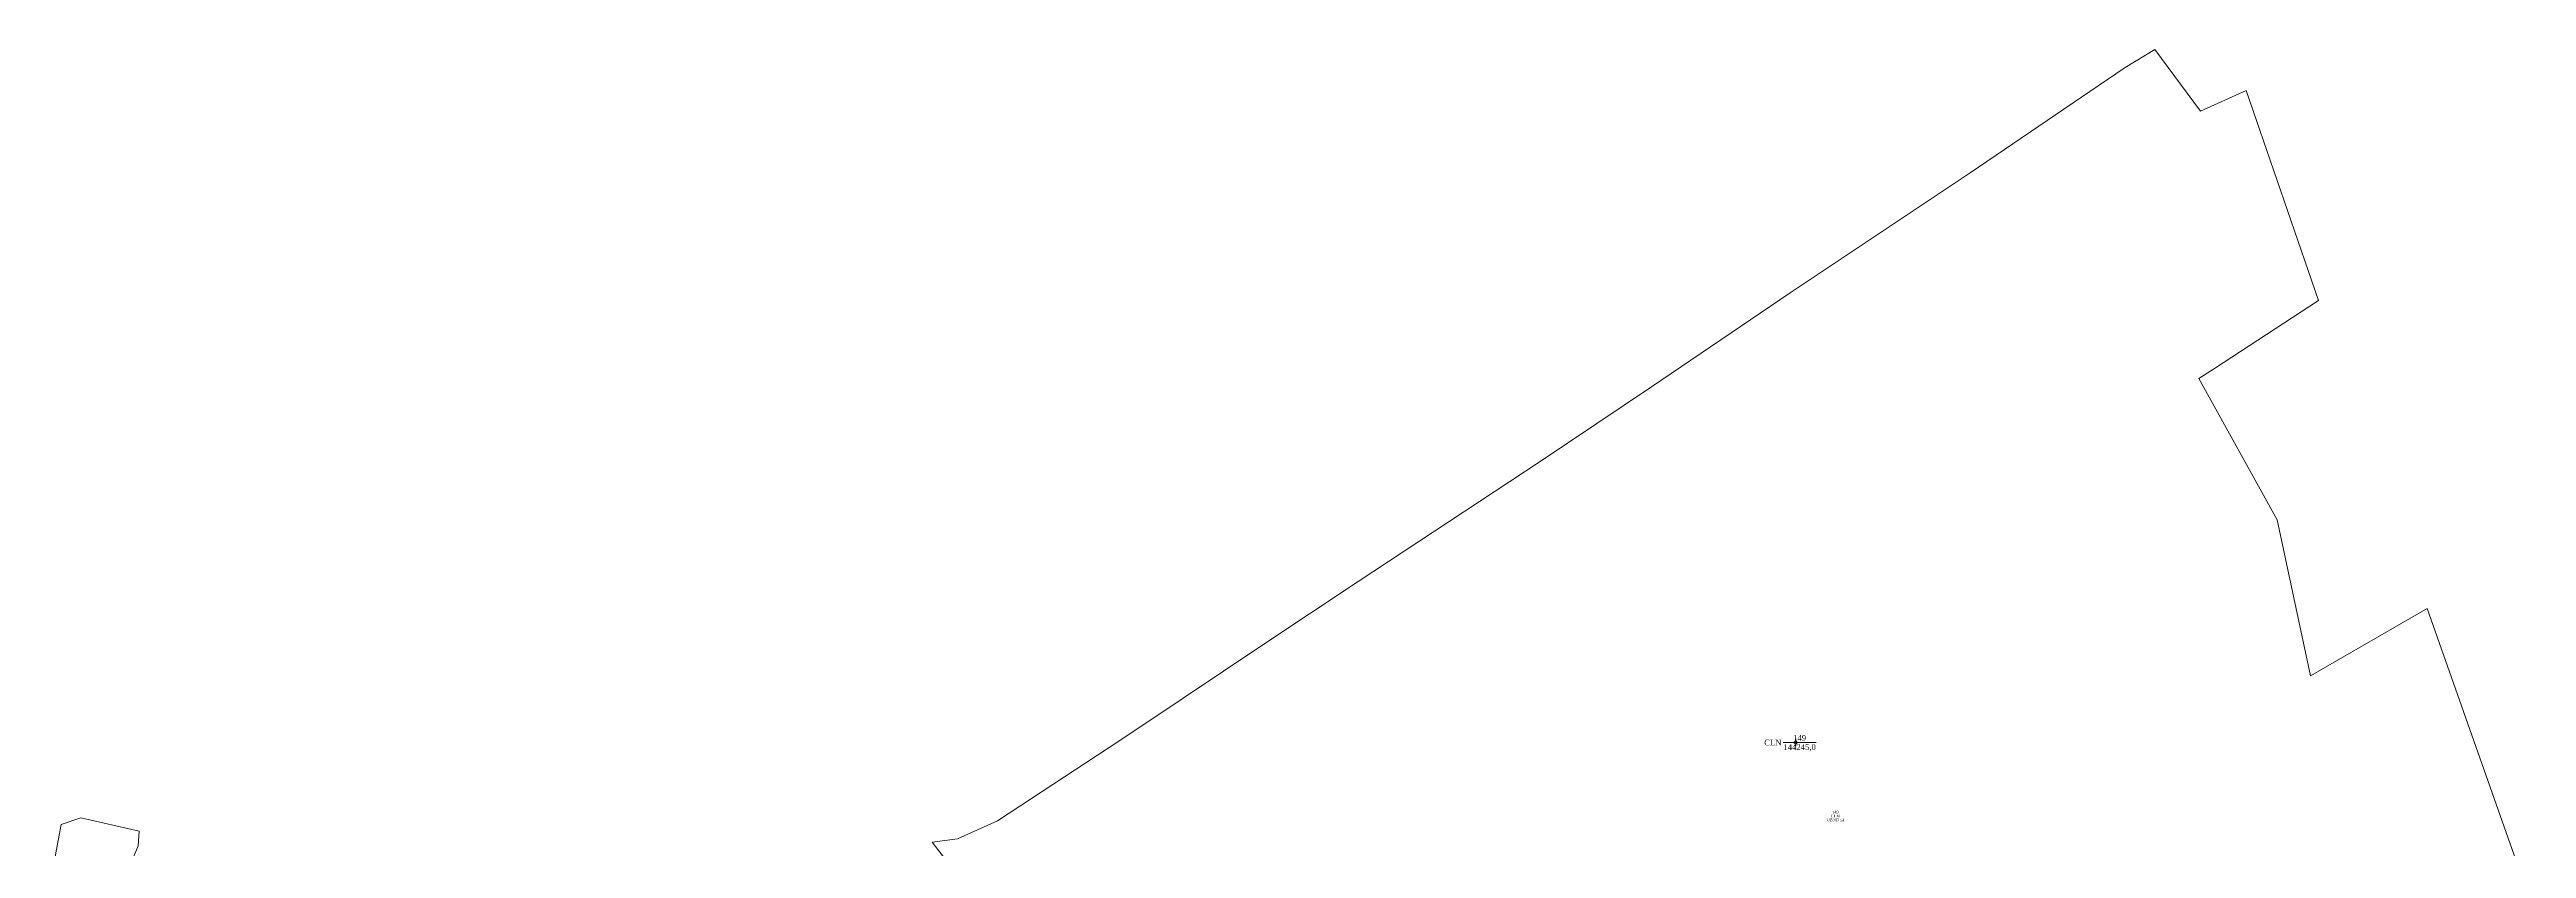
# Model space of a CAD drawing. Header units: metres. Extents: x 543340 to 549474, y 1840490 to 1845220.
# Drawn here: x 548603 to 549470, y 1842361 to 1842641 of the extents above; entities that cross this region are included whole.
import ezdxf
from ezdxf.enums import TextEntityAlignment as Align

# ---------------------------------------------------------------- set-up
doc = ezdxf.new("R2010")
doc.units = ezdxf.units.M
doc.header["$MEASUREMENT"] = 0
for name, color, linetype, lineweight in [('Level 10', 7, 'Continuous', 0), ('Level 11', 7, 'Continuous', 0), ('Level 13', 7, 'Continuous', 0), ('Level 15', 7, 'Continuous', 0), ('Level 2', 7, 'Continuous', 0), ('Level 4', 7, 'Continuous', 0)]:
    doc.layers.add(name, color=color, linetype=linetype, lineweight=lineweight)
doc.styles.add('Style-Times New Roman', font='times.ttf')

# ---------------------------------------------------------------- blocks, each defined once
blk = doc.blocks.new('CENTRD')
at = {"layer": 'Level 11', "linetype": 'Continuous', "lineweight": 0}
h = blk.add_hatch(color=1, dxfattribs=at)
edge = h.paths.add_edge_path()
edge.add_arc((0, 0), 1.5, 0, 360)
at = {"layer": 'Level 11', "color": 1, "linetype": 'Continuous', "lineweight": 0}
for p, q in [((-6.25, 0), (-12.5, 0)), ((0, 6.25), (-6.25, 0)), ((-6.25, 0), (0, -6.25)), ((0, 12.5), (0, 6.25)), ((6.25, 0), (0, 6.25)), ((0, -6.25), (6.25, 0)), ((12.5, 0), (6.25, 0)), ((0, -6.25), (0, -12.5))]:
    blk.add_line(p, q, dxfattribs=at)
blk = doc.blocks.new('N_THUA_197')
at = {"layer": 'Level 13', "color": 1, "linetype": 'Continuous', "lineweight": 0}
blk.add_line((-4.38, 0), (7.14, 0), dxfattribs=at)
at = {"layer": 'Level 13', "color": 5, "linetype": 'Continuous', "lineweight": 0, "style": 'Style-Times New Roman'}
blk.add_text('149', height=2, dxfattribs=at).set_placement((1.38, 1.6), align=Align.MIDDLE_CENTER)
at = {"layer": 'Level 2', "color": 3, "linetype": 'Continuous', "lineweight": 0, "style": 'Style-Times New Roman'}
blk.add_text('CLN', height=2, dxfattribs=at).set_placement((-4.98, 0), align=Align.MIDDLE_RIGHT)
at = {"layer": 'Level 4', "color": 1, "linetype": 'Continuous', "lineweight": 0, "style": 'Style-Times New Roman'}
blk.add_text('144245,0', height=2, dxfattribs=at).set_placement((1.38, -1.6), align=Align.MIDDLE_CENTER)

msp = doc.modelspace()

# ---------------------------------------------------------------- linework, layer by layer
at = {"layer": 'Level 10', "color": 7, "lineweight": 0, "flags": 128}
for points in [[(549470.23, 1842346.77), (549435.47, 1842445.32), (549394.65, 1842421.84), (549382.99, 1842476.34), (549355.5, 1842525.81), (549360.96, 1842529.37), (549397.42, 1842553.1), (549372.1, 1842626.61), (549356.12, 1842619.38), (549340.08, 1842640.98), (549329.7, 1842634.69), (549329.37, 1842634.46), (549275.45, 1842597.82), (549212.52, 1842555.79), (549163.9, 1842522.99), (549124.98, 1842496.81), (549061.24, 1842454.81), (549028.18, 1842432.9), (549000, 1842413.99), (548977.83, 1842399.12), (548934.94, 1842371.04), (548920.92, 1842364.78), (548912.04, 1842363.61), (548986.05, 1842267.52)], [(548603.09, 1842347.92), (548607.21, 1842369.77), (548614, 1842372.13), (548634.52, 1842367.43)], [(548634.52, 1842367.43), (548634.14, 1842362.34), (548626.93, 1842344.8)]]:
    msp.add_lwpolyline(points, dxfattribs=at)

# ---------------------------------------------------------------- block references
at = {"layer": 'Level 11', "color": 1, "linetype": 'Continuous', "lineweight": 0, "xscale": 0.1, "yscale": 0.1, "zscale": 0.1}
msp.add_blockref('CENTRD', (549214.4, 1842398.45), dxfattribs=at)
at = {"layer": 'Level 2', "color": 3, "linetype": 'Continuous', "lineweight": 0}
msp.add_blockref('N_THUA_197', (549214.4, 1842398.45), dxfattribs=at)

# ---------------------------------------------------------------- texts
at = {"layer": 'Level 15', "color": 1, "linetype": 'Continuous', "lineweight": 0, "insert": (549228.3, 1842372.73), "char_height": 1, "attachment_point": 5, "line_spacing_factor": 0.790495, "style": 'Style-Times New Roman'}
msp.add_mtext('149\\PCLN\\PUBND xã', dxfattribs=at)

doc.saveas('drawing.dxf')
